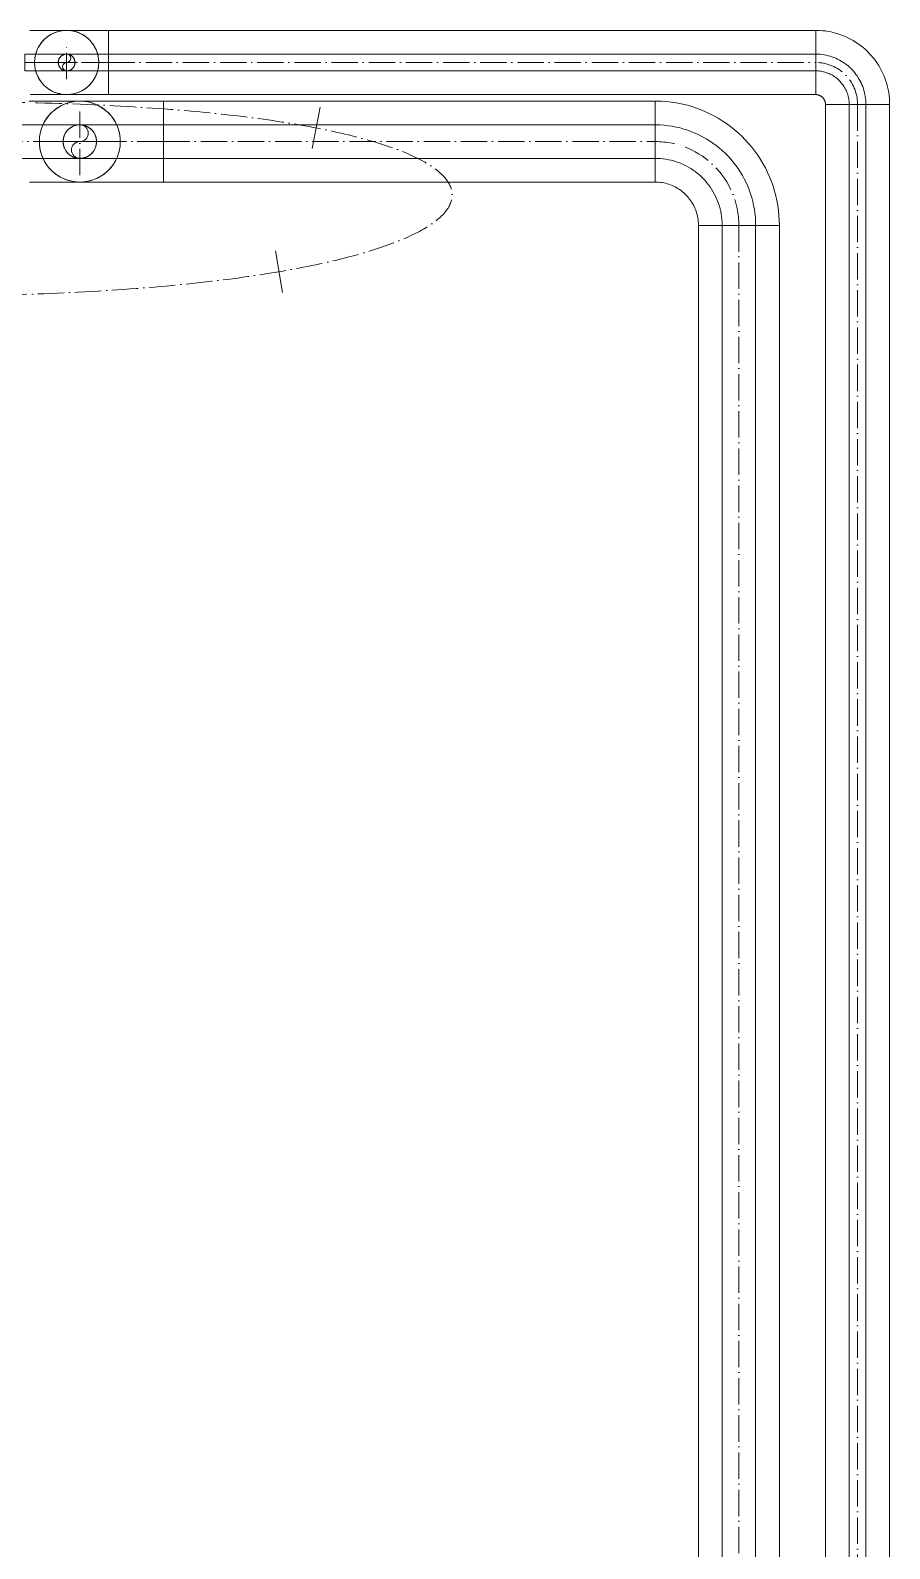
# Model space of a CAD drawing. Header units: millimetres. Extents: x -88595 to 880822, y -1054509 to -148035.
# Drawn here: x 200309 to 200635, y -269735 to -269159 of the extents above; entities that cross this region are included whole.
import ezdxf

# ---------------------------------------------------------------- set-up
doc = ezdxf.new("R2010")
doc.units = ezdxf.units.MM
for name, pattern in [('$0$ADSK_Осевая', [14, 10, -2, 0, -2]), ('$1$ADSK_Осевая', [14, 10, -2, 0, -2]), ('$3$ADSK_Осевая', [14, 10, -2, 0, -2])]:
    doc.linetypes.add(name, pattern=pattern)
for name, color, linetype, lineweight in [('Изоляция', 7, 'Continuous', 18), ('Трубопровод', 7, 'Continuous', 18), ('Трубопроводы', 7, 'Continuous', 18)]:
    doc.layers.add(name, color=color, linetype=linetype, lineweight=lineweight)

# ---------------------------------------------------------------- blocks, each defined once
blk = doc.blocks.new('$0$ADSK_МедьПайка_Отвод-гнутая труба - Отвод _гнутая труба_-94627-В_Координация_1 этаж ОВ3')
at = {"layer": 'Трубопроводы', "color": 190, "true_color": 0x8000ff}
for p, q in [((-16488.73, 18357.41), (-16488.73, 18354.23)), ((-16488.73, 18354.23), (-16488.73, 18351.06))]:
    blk.add_line(p, q, dxfattribs=at)
at = {"layer": 'Трубопроводы', "color": 190, "true_color": 0x8000ff, "flags": 128}
for points in [[(-16488.73, 18357.41), (-16488.09, 18357.41), (-16487.46, 18357.41), (-16486.83, 18357.41), (-16486.2, 18357.41), (-16485.57, 18357.41), (-16484.95, 18357.41), (-16484.34, 18357.41), (-16483.73, 18357.41), (-16483.13, 18357.41), (-16482.54, 18357.41), (-16481.96, 18357.41), (-16481.39, 18357.41), (-16480.84, 18357.41), (-16480.29, 18357.41), (-16479.76, 18357.41), (-16479.25, 18357.41), (-16478.74, 18357.41), (-16478.26, 18357.41), (-16477.79, 18357.41), (-16477.34, 18357.41), (-16476.9, 18357.41), (-16476.49, 18357.41), (-16476.1, 18357.41), (-16475.72, 18357.41), (-16475.37, 18357.41), (-16475.03, 18357.41), (-16474.72, 18357.41), (-16474.44, 18357.41), (-16474.17, 18357.41), (-16473.93, 18357.41), (-16473.71, 18357.41), (-16473.52, 18357.41), (-16473.35, 18357.41), (-16473.2, 18357.41), (-16473.08, 18357.41), (-16472.99, 18357.41), (-16472.92, 18357.41), (-16472.87, 18357.41), (-16472.85, 18357.41)], [(-16476.03, 18354.23), (-16476.02, 18354.36), (-16476.02, 18354.49), (-16476, 18354.61), (-16475.99, 18354.74), (-16475.96, 18354.86), (-16475.93, 18354.99), (-16475.9, 18355.11), (-16475.86, 18355.23), (-16475.82, 18355.35), (-16475.77, 18355.47), (-16475.72, 18355.59), (-16475.67, 18355.7), (-16475.61, 18355.81), (-16475.54, 18355.92), (-16475.47, 18356.03), (-16475.4, 18356.13), (-16475.32, 18356.23), (-16475.24, 18356.33), (-16475.15, 18356.42), (-16475.06, 18356.51), (-16474.97, 18356.6), (-16474.87, 18356.68), (-16474.77, 18356.76), (-16474.67, 18356.83), (-16474.57, 18356.9), (-16474.46, 18356.97), (-16474.35, 18357.03), (-16474.23, 18357.09), (-16474.12, 18357.14), (-16474, 18357.19), (-16473.88, 18357.24), (-16473.76, 18357.27), (-16473.64, 18357.31), (-16473.51, 18357.34), (-16473.39, 18357.36), (-16473.26, 18357.38), (-16473.14, 18357.39), (-16473.01, 18357.4), (-16472.88, 18357.41), (-16472.85, 18357.41)], [(-16472.85, 18351.06), (-16472.98, 18351.06), (-16473.1, 18351.07), (-16473.23, 18351.08), (-16473.36, 18351.1), (-16473.48, 18351.12), (-16473.61, 18351.15), (-16473.73, 18351.18), (-16473.85, 18351.22), (-16473.97, 18351.26), (-16474.09, 18351.31), (-16474.2, 18351.36), (-16474.32, 18351.42), (-16474.43, 18351.48), (-16474.54, 18351.54), (-16474.64, 18351.61), (-16474.75, 18351.69), (-16474.85, 18351.76), (-16474.94, 18351.85), (-16475.04, 18351.93), (-16475.13, 18352.02), (-16475.21, 18352.11), (-16475.3, 18352.21), (-16475.38, 18352.31), (-16475.45, 18352.41), (-16475.52, 18352.52), (-16475.59, 18352.63), (-16475.65, 18352.74), (-16475.71, 18352.85), (-16475.76, 18352.96), (-16475.81, 18353.08), (-16475.85, 18353.2), (-16475.89, 18353.32), (-16475.93, 18353.44), (-16475.96, 18353.57), (-16475.98, 18353.69), (-16476, 18353.82), (-16476.01, 18353.94), (-16476.02, 18354.07), (-16476.03, 18354.2), (-16476.03, 18354.23)], [(-16472.85, 18357.41), (-16472.72, 18357.41), (-16472.6, 18357.4), (-16472.47, 18357.38), (-16472.34, 18357.37), (-16472.22, 18357.34), (-16472.1, 18357.32), (-16471.97, 18357.28), (-16471.85, 18357.25), (-16471.73, 18357.2), (-16471.61, 18357.16), (-16471.5, 18357.11), (-16471.38, 18357.05), (-16471.27, 18356.99), (-16471.16, 18356.92), (-16471.06, 18356.85), (-16470.95, 18356.78), (-16470.85, 18356.7), (-16470.76, 18356.62), (-16470.66, 18356.53), (-16470.57, 18356.44), (-16470.49, 18356.35), (-16470.4, 18356.26), (-16470.32, 18356.16), (-16470.25, 18356.05), (-16470.18, 18355.95), (-16470.11, 18355.84), (-16470.05, 18355.73), (-16469.99, 18355.62), (-16469.94, 18355.5), (-16469.89, 18355.38), (-16469.85, 18355.26), (-16469.81, 18355.14), (-16469.77, 18355.02), (-16469.75, 18354.9), (-16469.72, 18354.77), (-16469.7, 18354.65), (-16469.69, 18354.52), (-16469.68, 18354.39), (-16469.68, 18354.27), (-16469.68, 18354.23)], [(-16469.68, 18354.23), (-16469.68, 18354.11), (-16469.69, 18353.98), (-16469.7, 18353.85), (-16469.72, 18353.73), (-16469.74, 18353.6), (-16469.77, 18353.48), (-16469.8, 18353.36), (-16469.84, 18353.23), (-16469.88, 18353.11), (-16469.93, 18353), (-16469.98, 18352.88), (-16470.03, 18352.77), (-16470.1, 18352.66), (-16470.16, 18352.55), (-16470.23, 18352.44), (-16470.3, 18352.34), (-16470.38, 18352.24), (-16470.46, 18352.14), (-16470.55, 18352.05), (-16470.64, 18351.96), (-16470.73, 18351.87), (-16470.83, 18351.79), (-16470.93, 18351.71), (-16471.03, 18351.63), (-16471.14, 18351.56), (-16471.24, 18351.49), (-16471.35, 18351.43), (-16471.47, 18351.38), (-16471.58, 18351.32), (-16471.7, 18351.27), (-16471.82, 18351.23), (-16471.94, 18351.19), (-16472.06, 18351.16), (-16472.19, 18351.13), (-16472.31, 18351.1), (-16472.44, 18351.08), (-16472.56, 18351.07), (-16472.69, 18351.06), (-16472.82, 18351.06), (-16472.85, 18351.06)], [(-16472.85, 18351.06), (-16472.86, 18351.06), (-16472.9, 18351.06), (-16472.96, 18351.06), (-16473.05, 18351.06), (-16473.17, 18351.06), (-16473.31, 18351.06), (-16473.47, 18351.06), (-16473.66, 18351.06), (-16473.87, 18351.06), (-16474.1, 18351.06), (-16474.36, 18351.06), (-16474.64, 18351.06), (-16474.95, 18351.06), (-16475.28, 18351.06), (-16475.62, 18351.06), (-16475.99, 18351.06), (-16476.38, 18351.06), (-16476.79, 18351.06), (-16477.22, 18351.06), (-16477.67, 18351.06), (-16478.13, 18351.06), (-16478.61, 18351.06), (-16479.11, 18351.06), (-16479.62, 18351.06), (-16480.15, 18351.06), (-16480.69, 18351.06), (-16481.24, 18351.06), (-16481.81, 18351.06), (-16482.39, 18351.06), (-16482.97, 18351.06), (-16483.57, 18351.06), (-16484.17, 18351.06), (-16484.79, 18351.06), (-16485.4, 18351.06), (-16486.03, 18351.06), (-16486.66, 18351.06), (-16487.29, 18351.06), (-16487.92, 18351.06), (-16488.55, 18351.06), (-16488.73, 18351.06)]]:
    blk.add_lwpolyline(points, dxfattribs=at)
at = {"layer": 'Трубопроводы', "color": 190, "true_color": 0x8000ff}
for radius, start, end in [(3.18, 0, 180), (3.17, 180, 0)]:
    blk.add_arc((-16472.85, 18354.23), radius, start, end, dxfattribs=at)
blk = doc.blocks.new('$0$ADSK_МедьПайка_Отвод-гнутая труба - Отвод _гнутая труба_-V37-В_Координация_1 этаж ОВ3')
at = {"layer": 'Трубопроводы', "color": 190, "true_color": 0x8000ff}
for p, q in [((-4816.03, 18338.36), (-4812.85, 18338.36)), ((-4812.85, 18338.36), (-4809.68, 18338.36))]:
    blk.add_line(p, q, dxfattribs=at)
at = {"layer": 'Трубопроводы', "color": 190, "true_color": 0x8000ff, "flags": 128}
for points in [[(-4816.03, 18354.23), (-4816.03, 18354.22), (-4816.03, 18354.18), (-4816.03, 18354.12), (-4816.03, 18354.03), (-4816.03, 18353.92), (-4816.03, 18353.78), (-4816.03, 18353.61), (-4816.03, 18353.43), (-4816.03, 18353.22), (-4816.03, 18352.98), (-4816.03, 18352.72), (-4816.03, 18352.44), (-4816.03, 18352.13), (-4816.03, 18351.81), (-4816.03, 18351.46), (-4816.03, 18351.09), (-4816.03, 18350.7), (-4816.03, 18350.29), (-4816.03, 18349.86), (-4816.03, 18349.42), (-4816.03, 18348.95), (-4816.03, 18348.47), (-4816.03, 18347.98), (-4816.03, 18347.46), (-4816.03, 18346.94), (-4816.03, 18346.39), (-4816.03, 18345.84), (-4816.03, 18345.27), (-4816.03, 18344.7), (-4816.03, 18344.11), (-4816.03, 18343.51), (-4816.03, 18342.91), (-4816.03, 18342.3), (-4816.03, 18341.68), (-4816.03, 18341.06), (-4816.03, 18340.43), (-4816.03, 18339.8), (-4816.03, 18339.16), (-4816.03, 18338.53), (-4816.03, 18338.36)], [(-4809.68, 18338.36), (-4809.68, 18338.99), (-4809.68, 18339.63), (-4809.68, 18340.26), (-4809.68, 18340.89), (-4809.68, 18341.51), (-4809.68, 18342.13), (-4809.68, 18342.74), (-4809.68, 18343.35), (-4809.68, 18343.95), (-4809.68, 18344.54), (-4809.68, 18345.12), (-4809.68, 18345.69), (-4809.68, 18346.25), (-4809.68, 18346.79), (-4809.68, 18347.32), (-4809.68, 18347.84), (-4809.68, 18348.34), (-4809.68, 18348.83), (-4809.68, 18349.29), (-4809.68, 18349.75), (-4809.68, 18350.18), (-4809.68, 18350.59), (-4809.68, 18350.99), (-4809.68, 18351.36), (-4809.68, 18351.72), (-4809.68, 18352.05), (-4809.68, 18352.36), (-4809.68, 18352.65), (-4809.68, 18352.91), (-4809.68, 18353.15), (-4809.68, 18353.37), (-4809.68, 18353.57), (-4809.68, 18353.74), (-4809.68, 18353.88), (-4809.68, 18354), (-4809.68, 18354.1), (-4809.68, 18354.17), (-4809.68, 18354.21), (-4809.68, 18354.23)]]:
    blk.add_lwpolyline(points, dxfattribs=at)
at = {"layer": 'Трубопроводы', "color": 190, "true_color": 0x8000ff}
for radius, start, end in [(3.17, 90, 270), (3.18, 270, 90)]:
    blk.add_arc((-4812.85, 18354.23), radius, start, end, dxfattribs=at)
blk = doc.blocks.new('$0$ADSK_МедьПайка_Отвод-гнутая труба - Отвод _гнутая труба_-V38-В_Координация_1 этаж ОВ3')
at = {"layer": 'Трубопроводы', "color": 190, "true_color": 0x8000ff}
for p, q in [((3.17, 15.87), (-3.18, 15.87)), ((3.17, 15.87), (-3.18, 15.87)), ((-15.88, 3.17), (-15.88, -3.18)), ((-15.88, 3.17), (-15.88, -3.18))]:
    blk.add_line(p, q, dxfattribs=at)
at = {"layer": 'Трубопроводы', "color": 190, "true_color": 0x8000ff, "flags": 128}
for points in [[(-15.88, -3.18), (-15.11, -3.16), (-14.35, -3.11), (-13.59, -3.04), (-12.84, -2.93), (-12.09, -2.8), (-11.35, -2.63), (-10.61, -2.43), (-9.88, -2.21), (-9.16, -1.95), (-8.46, -1.67), (-7.76, -1.36), (-7.08, -1.02), (-6.41, -0.66), (-5.76, -0.27), (-5.12, 0.15), (-4.5, 0.6), (-3.9, 1.06), (-3.31, 1.55), (-2.75, 2.07), (-2.21, 2.6), (-1.69, 3.16), (-1.19, 3.74), (-0.72, 4.33), (-0.27, 4.95), (0.16, 5.58), (0.55, 6.23), (0.93, 6.9), (1.27, 7.58), (1.59, 8.27), (1.88, 8.97), (2.14, 9.69), (2.38, 10.41), (2.58, 11.15), (2.75, 11.89), (2.9, 12.64), (3.01, 13.39), (3.1, 14.15), (3.15, 14.91), (3.17, 15.67), (3.17, 15.87)], [(-3.18, 15.87), (-3.19, 15.37), (-3.22, 14.86), (-3.27, 14.35), (-3.34, 13.85), (-3.43, 13.35), (-3.54, 12.86), (-3.67, 12.37), (-3.82, 11.88), (-3.99, 11.4), (-4.18, 10.93), (-4.38, 10.47), (-4.61, 10.01), (-4.85, 9.56), (-5.11, 9.13), (-5.39, 8.7), (-5.69, 8.29), (-6, 7.89), (-6.33, 7.5), (-6.67, 7.13), (-7.03, 6.76), (-7.4, 6.42), (-7.78, 6.09), (-8.18, 5.77), (-8.59, 5.47), (-9.01, 5.19), (-9.45, 4.92), (-9.89, 4.67), (-10.34, 4.44), (-10.8, 4.23), (-11.27, 4.04), (-11.75, 3.86), (-12.23, 3.71), (-12.72, 3.57), (-13.22, 3.46), (-13.72, 3.36), (-14.22, 3.28), (-14.72, 3.23), (-15.23, 3.19), (-15.74, 3.18), (-15.88, 3.17)]]:
    blk.add_lwpolyline(points, dxfattribs=at)
blk = doc.blocks.new('$0$ADSK_МедьПайка_Отвод-гнутая труба - Отвод _гнутая труба_-3260024-В_Координация_1 этаж ОВ3')
at = {"layer": 'Трубопроводы', "color": 134, "true_color": 0x00a6a6}
for p, q in [((-16459.6, 18290.58), (-16459.6, 18284.23)), ((-16459.6, 18284.23), (-16459.6, 18277.88))]:
    blk.add_line(p, q, dxfattribs=at)
at = {"layer": 'Трубопроводы', "color": 134, "true_color": 0x00a6a6, "flags": 128}
for points in [[(-16459.6, 18290.58), (-16458.33, 18290.58), (-16457.06, 18290.58), (-16455.8, 18290.58), (-16454.54, 18290.58), (-16453.29, 18290.58), (-16452.05, 18290.58), (-16450.83, 18290.58), (-16449.61, 18290.58), (-16448.42, 18290.58), (-16447.24, 18290.58), (-16446.08, 18290.58), (-16444.94, 18290.58), (-16443.82, 18290.58), (-16442.74, 18290.58), (-16441.67, 18290.58), (-16440.64, 18290.58), (-16439.64, 18290.58), (-16438.67, 18290.58), (-16437.73, 18290.58), (-16436.82, 18290.58), (-16435.96, 18290.58), (-16435.13, 18290.58), (-16434.34, 18290.58), (-16433.59, 18290.58), (-16432.88, 18290.58), (-16432.22, 18290.58), (-16431.6, 18290.58), (-16431.02, 18290.58), (-16430.49, 18290.58), (-16430.01, 18290.58), (-16429.57, 18290.58), (-16429.18, 18290.58), (-16428.84, 18290.58), (-16428.55, 18290.58), (-16428.31, 18290.58), (-16428.12, 18290.58), (-16427.98, 18290.58), (-16427.89, 18290.58), (-16427.85, 18290.58)], [(-16434.2, 18284.23), (-16434.2, 18284.49), (-16434.18, 18284.74), (-16434.15, 18284.99), (-16434.12, 18285.24), (-16434.07, 18285.49), (-16434.02, 18285.74), (-16433.95, 18285.99), (-16433.88, 18286.23), (-16433.79, 18286.47), (-16433.7, 18286.71), (-16433.6, 18286.94), (-16433.48, 18287.17), (-16433.36, 18287.39), (-16433.23, 18287.61), (-16433.09, 18287.82), (-16432.94, 18288.03), (-16432.79, 18288.23), (-16432.62, 18288.42), (-16432.45, 18288.61), (-16432.27, 18288.79), (-16432.09, 18288.96), (-16431.9, 18289.13), (-16431.7, 18289.28), (-16431.49, 18289.43), (-16431.28, 18289.58), (-16431.07, 18289.71), (-16430.84, 18289.83), (-16430.62, 18289.95), (-16430.39, 18290.05), (-16430.15, 18290.15), (-16429.91, 18290.24), (-16429.67, 18290.32), (-16429.43, 18290.38), (-16429.18, 18290.44), (-16428.93, 18290.49), (-16428.68, 18290.53), (-16428.43, 18290.56), (-16428.17, 18290.57), (-16427.92, 18290.58), (-16427.85, 18290.58)], [(-16427.85, 18290.58), (-16427.6, 18290.58), (-16427.34, 18290.56), (-16427.09, 18290.54), (-16426.84, 18290.5), (-16426.59, 18290.46), (-16426.34, 18290.4), (-16426.1, 18290.34), (-16425.85, 18290.26), (-16425.61, 18290.18), (-16425.38, 18290.08), (-16425.15, 18289.98), (-16424.92, 18289.87), (-16424.7, 18289.74), (-16424.48, 18289.61), (-16424.27, 18289.47), (-16424.06, 18289.33), (-16423.86, 18289.17), (-16423.66, 18289.01), (-16423.48, 18288.84), (-16423.3, 18288.66), (-16423.12, 18288.47), (-16422.96, 18288.28), (-16422.8, 18288.08), (-16422.65, 18287.87), (-16422.51, 18287.66), (-16422.37, 18287.45), (-16422.25, 18287.23), (-16422.13, 18287), (-16422.03, 18286.77), (-16421.93, 18286.53), (-16421.84, 18286.3), (-16421.77, 18286.05), (-16421.7, 18285.81), (-16421.64, 18285.56), (-16421.59, 18285.31), (-16421.55, 18285.06), (-16421.53, 18284.81), (-16421.51, 18284.56), (-16421.5, 18284.3), (-16421.5, 18284.23)], [(-16427.85, 18277.88), (-16428.1, 18277.89), (-16428.36, 18277.9), (-16428.61, 18277.93), (-16428.86, 18277.96), (-16429.11, 18278.01), (-16429.36, 18278.06), (-16429.61, 18278.13), (-16429.85, 18278.21), (-16430.09, 18278.29), (-16430.32, 18278.38), (-16430.56, 18278.49), (-16430.78, 18278.6), (-16431.01, 18278.72), (-16431.22, 18278.85), (-16431.44, 18278.99), (-16431.64, 18279.14), (-16431.84, 18279.3), (-16432.04, 18279.46), (-16432.23, 18279.63), (-16432.41, 18279.81), (-16432.58, 18279.99), (-16432.74, 18280.19), (-16432.9, 18280.39), (-16433.05, 18280.59), (-16433.19, 18280.8), (-16433.33, 18281.02), (-16433.45, 18281.24), (-16433.57, 18281.47), (-16433.67, 18281.7), (-16433.77, 18281.93), (-16433.86, 18282.17), (-16433.93, 18282.41), (-16434, 18282.66), (-16434.06, 18282.9), (-16434.11, 18283.15), (-16434.15, 18283.4), (-16434.17, 18283.66), (-16434.19, 18283.91), (-16434.2, 18284.16), (-16434.2, 18284.23)], [(-16421.5, 18284.23), (-16421.51, 18283.98), (-16421.52, 18283.73), (-16421.55, 18283.47), (-16421.58, 18283.22), (-16421.63, 18282.97), (-16421.68, 18282.72), (-16421.75, 18282.48), (-16421.82, 18282.24), (-16421.91, 18282), (-16422, 18281.76), (-16422.11, 18281.53), (-16422.22, 18281.3), (-16422.34, 18281.08), (-16422.47, 18280.86), (-16422.61, 18280.65), (-16422.76, 18280.44), (-16422.91, 18280.24), (-16423.08, 18280.05), (-16423.25, 18279.86), (-16423.43, 18279.68), (-16423.61, 18279.5), (-16423.8, 18279.34), (-16424, 18279.18), (-16424.21, 18279.03), (-16424.42, 18278.89), (-16424.64, 18278.76), (-16424.86, 18278.63), (-16425.08, 18278.52), (-16425.31, 18278.41), (-16425.55, 18278.31), (-16425.79, 18278.23), (-16426.03, 18278.15), (-16426.27, 18278.08), (-16426.52, 18278.02), (-16426.77, 18277.98), (-16427.02, 18277.94), (-16427.27, 18277.91), (-16427.53, 18277.89), (-16427.78, 18277.88), (-16427.85, 18277.88)], [(-16427.85, 18277.88), (-16427.88, 18277.88), (-16427.95, 18277.88), (-16428.08, 18277.88), (-16428.26, 18277.88), (-16428.48, 18277.88), (-16428.76, 18277.88), (-16429.09, 18277.88), (-16429.46, 18277.88), (-16429.89, 18277.88), (-16430.36, 18277.88), (-16430.87, 18277.88), (-16431.44, 18277.88), (-16432.05, 18277.88), (-16432.7, 18277.88), (-16433.4, 18277.88), (-16434.13, 18277.88), (-16434.91, 18277.88), (-16435.73, 18277.88), (-16436.59, 18277.88), (-16437.48, 18277.88), (-16438.41, 18277.88), (-16439.37, 18277.88), (-16440.37, 18277.88), (-16441.39, 18277.88), (-16442.45, 18277.88), (-16443.53, 18277.88), (-16444.64, 18277.88), (-16445.77, 18277.88), (-16446.92, 18277.88), (-16448.1, 18277.88), (-16449.29, 18277.88), (-16450.5, 18277.88), (-16451.72, 18277.88), (-16452.96, 18277.88), (-16454.2, 18277.88), (-16455.46, 18277.88), (-16456.72, 18277.88), (-16457.99, 18277.88), (-16459.26, 18277.88), (-16459.6, 18277.88)]]:
    blk.add_lwpolyline(points, dxfattribs=at)
at = {"layer": 'Трубопроводы', "color": 134, "true_color": 0x00a6a6}
for start, end in [(0, 180), (180, 0)]:
    blk.add_arc((-16427.85, 18284.23), 6.35, start, end, dxfattribs=at)
blk = doc.blocks.new('$0$ADSK_МедьПайка_Отвод-гнутая труба - Отвод _гнутая труба_-V35-В_Координация_1 этаж ОВ3')
at = {"layer": 'Трубопроводы', "color": 134, "true_color": 0x00a6a6}
for p, q in [((-16434.2, 18252.48), (-16427.85, 18252.48)), ((-16427.85, 18252.48), (-16421.5, 18252.48))]:
    blk.add_line(p, q, dxfattribs=at)
at = {"layer": 'Трубопроводы', "color": 134, "true_color": 0x00a6a6, "flags": 128}
for points in [[(-16434.2, 18284.23), (-16434.2, 18284.21), (-16434.2, 18284.13), (-16434.2, 18284), (-16434.2, 18283.83), (-16434.2, 18283.6), (-16434.2, 18283.32), (-16434.2, 18283), (-16434.2, 18282.62), (-16434.2, 18282.2), (-16434.2, 18281.73), (-16434.2, 18281.21), (-16434.2, 18280.64), (-16434.2, 18280.04), (-16434.2, 18279.38), (-16434.2, 18278.69), (-16434.2, 18277.95), (-16434.2, 18277.17), (-16434.2, 18276.35), (-16434.2, 18275.5), (-16434.2, 18274.6), (-16434.2, 18273.67), (-16434.2, 18272.71), (-16434.2, 18271.72), (-16434.2, 18270.69), (-16434.2, 18269.64), (-16434.2, 18268.56), (-16434.2, 18267.45), (-16434.2, 18266.32), (-16434.2, 18265.16), (-16434.2, 18263.99), (-16434.2, 18262.8), (-16434.2, 18261.59), (-16434.2, 18260.36), (-16434.2, 18259.13), (-16434.2, 18257.88), (-16434.2, 18256.62), (-16434.2, 18255.36), (-16434.2, 18254.09), (-16434.2, 18252.83), (-16434.2, 18252.48)], [(-16421.5, 18252.48), (-16421.5, 18253.75), (-16421.5, 18255.02), (-16421.5, 18256.28), (-16421.5, 18257.54), (-16421.5, 18258.79), (-16421.5, 18260.03), (-16421.5, 18261.26), (-16421.5, 18262.47), (-16421.5, 18263.67), (-16421.5, 18264.85), (-16421.5, 18266.01), (-16421.5, 18267.14), (-16421.5, 18268.26), (-16421.5, 18269.35), (-16421.5, 18270.41), (-16421.5, 18271.44), (-16421.5, 18272.45), (-16421.5, 18273.42), (-16421.5, 18274.36), (-16421.5, 18275.26), (-16421.5, 18276.13), (-16421.5, 18276.95), (-16421.5, 18277.74), (-16421.5, 18278.49), (-16421.5, 18279.2), (-16421.5, 18279.86), (-16421.5, 18280.48), (-16421.5, 18281.06), (-16421.5, 18281.59), (-16421.5, 18282.08), (-16421.5, 18282.51), (-16421.5, 18282.9), (-16421.5, 18283.24), (-16421.5, 18283.53), (-16421.5, 18283.77), (-16421.5, 18283.96), (-16421.5, 18284.1), (-16421.5, 18284.19), (-16421.5, 18284.23)]]:
    blk.add_lwpolyline(points, dxfattribs=at)
at = {"layer": 'Трубопроводы', "color": 134, "true_color": 0x00a6a6}
for start, end in [(90, 270), (270, 90)]:
    blk.add_arc((-16427.85, 18284.23), 6.35, start, end, dxfattribs=at)
blk = doc.blocks.new('$0$ADSK_МедьПайка_Отвод-гнутая труба - Отвод _гнутая труба_-V36-В_Координация_1 этаж ОВ3')
at = {"layer": 'Трубопроводы', "color": 134, "true_color": 0x00a6a6}
for p, q in [((6.35, 31.75), (-6.35, 31.75)), ((6.35, 31.75), (-6.35, 31.75)), ((-31.75, 6.35), (-31.75, -6.35)), ((-31.75, 6.35), (-31.75, -6.35))]:
    blk.add_line(p, q, dxfattribs=at)
at = {"layer": 'Трубопроводы', "color": 134, "true_color": 0x00a6a6, "flags": 128}
for points in [[(-31.75, -6.35), (-30.23, -6.32), (-28.71, -6.23), (-27.19, -6.08), (-25.68, -5.86), (-24.18, -5.59), (-22.69, -5.26), (-21.22, -4.87), (-19.77, -4.42), (-18.33, -3.91), (-16.91, -3.34), (-15.52, -2.72), (-14.16, -2.04), (-12.82, -1.31), (-11.51, -0.53), (-10.24, 0.3), (-9, 1.19), (-7.79, 2.12), (-6.63, 3.11), (-5.5, 4.13), (-4.42, 5.21), (-3.38, 6.32), (-2.38, 7.47), (-1.44, 8.67), (-0.54, 9.9), (0.31, 11.16), (1.11, 12.46), (1.85, 13.79), (2.54, 15.15), (3.18, 16.54), (3.76, 17.94), (4.28, 19.38), (4.75, 20.83), (5.16, 22.29), (5.51, 23.78), (5.8, 25.27), (6.02, 26.78), (6.19, 28.3), (6.3, 29.82), (6.35, 31.34), (6.35, 31.75)], [(-6.35, 31.75), (-6.37, 30.73), (-6.43, 29.72), (-6.53, 28.71), (-6.67, 27.7), (-6.86, 26.7), (-7.08, 25.71), (-7.34, 24.73), (-7.64, 23.76), (-7.98, 22.8), (-8.36, 21.86), (-8.77, 20.93), (-9.22, 20.02), (-9.71, 19.13), (-10.23, 18.26), (-10.79, 17.41), (-11.38, 16.58), (-12, 15.78), (-12.65, 15), (-13.34, 14.25), (-14.05, 13.53), (-14.8, 12.84), (-15.57, 12.17), (-16.36, 11.54), (-17.18, 10.94), (-18.03, 10.38), (-18.89, 9.84), (-19.78, 9.35), (-20.68, 8.89), (-21.61, 8.46), (-22.55, 8.08), (-23.5, 7.73), (-24.47, 7.42), (-25.45, 7.14), (-26.44, 6.91), (-27.43, 6.72), (-28.44, 6.57), (-29.45, 6.45), (-30.46, 6.38), (-31.48, 6.35), (-31.75, 6.35)]]:
    blk.add_lwpolyline(points, dxfattribs=at)

msp = doc.modelspace()

# ---------------------------------------------------------------- linework, layer by layer
at = {"layer": 'Изоляция', "color": 190, "true_color": 0x8000ff}
for p, q in [((200607.38, -269159.46), (200339.13, -269159.46)), ((200339.13, -269159.46), (200339.13, -269183.81)), ((200607.38, -269183.81), (200607.38, -269159.46)), ((200339.13, -269183.81), (200607.38, -269183.81)), ((200611.08, -269187.51), (200611.08, -275868.43)), ((200635.43, -269187.51), (200611.08, -269187.51)), ((200635.43, -275868.43), (200635.43, -269187.51))]:
    msp.add_line(p, q, dxfattribs=at)
at = {"layer": 'Изоляция', "color": 134, "true_color": 0x00a6a6}
for p, q in [((200546.5, -269186.29), (200360, -269186.29)), ((200360, -269186.29), (200360, -269216.99)), ((200546.5, -269216.99), (200546.5, -269186.29)), ((200360, -269216.99), (200546.5, -269216.99)), ((200562.9, -269233.39), (200562.9, -275791.11)), ((200593.6, -269233.39), (200562.9, -269233.39)), ((200593.6, -275791.11), (200593.6, -269233.39))]:
    msp.add_line(p, q, dxfattribs=at)
at = {"layer": 'Изоляция', "color": 190, "true_color": 0x8000ff, "flags": 128}
for points in [[(200309.28, -269159.46), (200309.91, -269159.46), (200310.53, -269159.46), (200311.15, -269159.46), (200311.76, -269159.46), (200312.37, -269159.46), (200312.97, -269159.46), (200313.56, -269159.46), (200314.14, -269159.46), (200314.71, -269159.46), (200315.26, -269159.46), (200315.81, -269159.46), (200316.34, -269159.46), (200316.86, -269159.46), (200317.36, -269159.46), (200317.84, -269159.46), (200318.31, -269159.46), (200318.76, -269159.46), (200319.2, -269159.46), (200319.61, -269159.46), (200320.01, -269159.46), (200320.38, -269159.46), (200320.74, -269159.46), (200321.07, -269159.46), (200321.38, -269159.46), (200321.67, -269159.46), (200321.93, -269159.46), (200322.17, -269159.46), (200322.39, -269159.46), (200322.59, -269159.46), (200322.76, -269159.46), (200322.9, -269159.46), (200323.02, -269159.46), (200323.12, -269159.46), (200323.19, -269159.46), (200323.23, -269159.46), (200323.25, -269159.46)], [(200311.08, -269171.64), (200311.09, -269171.15), (200311.12, -269170.66), (200311.16, -269170.18), (200311.23, -269169.7), (200311.32, -269169.22), (200311.43, -269168.74), (200311.55, -269168.27), (200311.69, -269167.81), (200311.86, -269167.35), (200312.04, -269166.89), (200312.24, -269166.45), (200312.45, -269166.01), (200312.69, -269165.59), (200312.94, -269165.17), (200313.2, -269164.76), (200313.49, -269164.36), (200313.78, -269163.98), (200314.1, -269163.61), (200314.43, -269163.25), (200314.77, -269162.9), (200315.13, -269162.57), (200315.49, -269162.25), (200315.88, -269161.95), (200316.27, -269161.66), (200316.67, -269161.39), (200317.09, -269161.14), (200317.51, -269160.9), (200317.95, -269160.68), (200318.39, -269160.47), (200318.84, -269160.29), (200319.3, -269160.12), (200319.76, -269159.97), (200320.23, -269159.84), (200320.7, -269159.73), (200321.18, -269159.64), (200321.66, -269159.56), (200322.15, -269159.51), (200322.63, -269159.48), (200323.12, -269159.46), (200323.25, -269159.46)], [(200323.25, -269159.46), (200323.74, -269159.47), (200324.22, -269159.5), (200324.71, -269159.55), (200325.19, -269159.62), (200325.67, -269159.7), (200326.15, -269159.81), (200326.62, -269159.93), (200327.08, -269160.08), (200327.54, -269160.24), (200327.99, -269160.42), (200328.44, -269160.62), (200328.87, -269160.84), (200329.3, -269161.07), (200329.72, -269161.32), (200330.13, -269161.59), (200330.52, -269161.87), (200330.91, -269162.17), (200331.28, -269162.48), (200331.64, -269162.81), (200331.99, -269163.15), (200332.32, -269163.51), (200332.64, -269163.88), (200332.94, -269164.26), (200333.23, -269164.65), (200333.5, -269165.06), (200333.75, -269165.47), (200333.99, -269165.9), (200334.21, -269166.33), (200334.41, -269166.77), (200334.6, -269167.22), (200334.77, -269167.68), (200334.92, -269168.15), (200335.05, -269168.61), (200335.16, -269169.09), (200335.25, -269169.57), (200335.32, -269170.05), (200335.38, -269170.53), (200335.41, -269171.02), (200335.43, -269171.5), (200335.43, -269171.64)], [(200339.13, -269159.46), (200338.49, -269159.46), (200337.86, -269159.46), (200337.23, -269159.46), (200336.6, -269159.46), (200335.97, -269159.46), (200335.35, -269159.46), (200334.74, -269159.46), (200334.13, -269159.46), (200333.53, -269159.46), (200332.94, -269159.46), (200332.37, -269159.46), (200331.8, -269159.46), (200331.24, -269159.46), (200330.69, -269159.46), (200330.16, -269159.46), (200329.65, -269159.46), (200329.14, -269159.46), (200328.66, -269159.46), (200328.19, -269159.46), (200327.74, -269159.46), (200327.31, -269159.46), (200326.89, -269159.46), (200326.5, -269159.46), (200326.12, -269159.46), (200325.77, -269159.46), (200325.44, -269159.46), (200325.13, -269159.46), (200324.84, -269159.46), (200324.57, -269159.46), (200324.33, -269159.46), (200324.11, -269159.46), (200323.92, -269159.46), (200323.75, -269159.46), (200323.6, -269159.46), (200323.48, -269159.46), (200323.39, -269159.46), (200323.32, -269159.46), (200323.27, -269159.46), (200323.25, -269159.46)], [(200635.43, -269187.51), (200635.4, -269186.39), (200635.34, -269185.27), (200635.23, -269184.15), (200635.07, -269183.04), (200634.87, -269181.94), (200634.62, -269180.84), (200634.33, -269179.76), (200634, -269178.69), (200633.63, -269177.63), (200633.21, -269176.59), (200632.76, -269175.56), (200632.26, -269174.56), (200631.72, -269173.57), (200631.14, -269172.61), (200630.53, -269171.67), (200629.88, -269170.76), (200629.19, -269169.87), (200628.46, -269169.02), (200627.71, -269168.19), (200626.92, -269167.39), (200626.1, -269166.62), (200625.25, -269165.89), (200624.37, -269165.19), (200623.46, -269164.53), (200622.53, -269163.91), (200621.58, -269163.32), (200620.6, -269162.77), (200619.6, -269162.26), (200618.58, -269161.79), (200617.54, -269161.37), (200616.49, -269160.98), (200615.42, -269160.64), (200614.34, -269160.34), (200613.25, -269160.08), (200612.14, -269159.87), (200611.04, -269159.7), (200609.92, -269159.58), (200608.8, -269159.5), (200607.68, -269159.46), (200607.38, -269159.46)], [(200323.25, -269183.81), (200322.76, -269183.8), (200322.28, -269183.77), (200321.79, -269183.72), (200321.31, -269183.66), (200320.83, -269183.57), (200320.36, -269183.46), (200319.89, -269183.34), (200319.42, -269183.19), (200318.96, -269183.03), (200318.51, -269182.85), (200318.07, -269182.65), (200317.63, -269182.44), (200317.2, -269182.2), (200316.78, -269181.95), (200316.38, -269181.68), (200315.98, -269181.4), (200315.6, -269181.1), (200315.22, -269180.79), (200314.86, -269180.46), (200314.52, -269180.12), (200314.19, -269179.76), (200313.87, -269179.39), (200313.57, -269179.01), (200313.28, -269178.62), (200313.01, -269178.21), (200312.75, -269177.8), (200312.51, -269177.37), (200312.29, -269176.94), (200312.09, -269176.5), (200311.9, -269176.05), (200311.74, -269175.59), (200311.59, -269175.13), (200311.46, -269174.66), (200311.35, -269174.18), (200311.25, -269173.71), (200311.18, -269173.22), (200311.13, -269172.74), (200311.09, -269172.25), (200311.08, -269171.77), (200311.08, -269171.64)], [(200335.43, -269171.64), (200335.42, -269172.12), (200335.39, -269172.61), (200335.34, -269173.09), (200335.27, -269173.58), (200335.18, -269174.05), (200335.08, -269174.53), (200334.95, -269175), (200334.81, -269175.47), (200334.65, -269175.92), (200334.47, -269176.38), (200334.27, -269176.82), (200334.05, -269177.26), (200333.82, -269177.69), (200333.57, -269178.1), (200333.3, -269178.51), (200333.02, -269178.91), (200332.72, -269179.29), (200332.41, -269179.66), (200332.08, -269180.02), (200331.73, -269180.37), (200331.38, -269180.7), (200331.01, -269181.02), (200330.63, -269181.32), (200330.23, -269181.61), (200329.83, -269181.88), (200329.42, -269182.14), (200328.99, -269182.37), (200328.56, -269182.59), (200328.11, -269182.8), (200327.66, -269182.98), (200327.21, -269183.15), (200326.74, -269183.3), (200326.27, -269183.43), (200325.8, -269183.54), (200325.32, -269183.63), (200324.84, -269183.71), (200324.36, -269183.76), (200323.87, -269183.8), (200323.38, -269183.81), (200323.25, -269183.81)], [(200323.25, -269183.81), (200323.24, -269183.81), (200323.2, -269183.81), (200323.14, -269183.81), (200323.05, -269183.81), (200322.94, -269183.81), (200322.8, -269183.81), (200322.63, -269183.81), (200322.45, -269183.81), (200322.23, -269183.81), (200322, -269183.81), (200321.74, -269183.81), (200321.46, -269183.81), (200321.15, -269183.81), (200320.83, -269183.81), (200320.48, -269183.81), (200320.11, -269183.81), (200319.72, -269183.81), (200319.31, -269183.81), (200318.88, -269183.81), (200318.44, -269183.81), (200317.97, -269183.81), (200317.49, -269183.81), (200316.99, -269183.81), (200316.48, -269183.81), (200315.95, -269183.81), (200315.41, -269183.81), (200314.86, -269183.81), (200314.29, -269183.81), (200313.72, -269183.81), (200313.13, -269183.81), (200312.53, -269183.81), (200311.93, -269183.81), (200311.32, -269183.81), (200310.7, -269183.81), (200310.08, -269183.81), (200309.45, -269183.81)], [(200323.25, -269183.81), (200323.26, -269183.81), (200323.3, -269183.81), (200323.37, -269183.81), (200323.45, -269183.81), (200323.57, -269183.81), (200323.71, -269183.81), (200323.87, -269183.81), (200324.06, -269183.81), (200324.27, -269183.81), (200324.5, -269183.81), (200324.76, -269183.81), (200325.05, -269183.81), (200325.35, -269183.81), (200325.68, -269183.81), (200326.02, -269183.81), (200326.39, -269183.81), (200326.78, -269183.81), (200327.19, -269183.81), (200327.62, -269183.81), (200328.07, -269183.81), (200328.53, -269183.81), (200329.01, -269183.81), (200329.51, -269183.81), (200330.02, -269183.81), (200330.55, -269183.81), (200331.09, -269183.81), (200331.64, -269183.81), (200332.21, -269183.81), (200332.79, -269183.81), (200333.37, -269183.81), (200333.97, -269183.81), (200334.58, -269183.81), (200335.19, -269183.81), (200335.81, -269183.81), (200336.43, -269183.81), (200337.06, -269183.81), (200337.69, -269183.81), (200338.32, -269183.81), (200338.96, -269183.81), (200339.13, -269183.81)], [(200607.38, -269183.81), (200607.52, -269183.81), (200607.67, -269183.82), (200607.82, -269183.84), (200607.97, -269183.86), (200608.11, -269183.88), (200608.26, -269183.92), (200608.4, -269183.95), (200608.54, -269184), (200608.68, -269184.05), (200608.82, -269184.1), (200608.95, -269184.16), (200609.09, -269184.23), (200609.22, -269184.3), (200609.34, -269184.38), (200609.47, -269184.46), (200609.59, -269184.54), (200609.7, -269184.63), (200609.82, -269184.73), (200609.93, -269184.83), (200610.03, -269184.93), (200610.13, -269185.04), (200610.23, -269185.15), (200610.32, -269185.27), (200610.41, -269185.39), (200610.49, -269185.51), (200610.57, -269185.64), (200610.64, -269185.77), (200610.71, -269185.9), (200610.77, -269186.03), (200610.83, -269186.17), (200610.88, -269186.31), (200610.92, -269186.45), (200610.96, -269186.59), (200610.99, -269186.74), (200611.02, -269186.88), (200611.05, -269187.03), (200611.06, -269187.18), (200611.07, -269187.32), (200611.08, -269187.47), (200611.08, -269187.51)]]:
    msp.add_lwpolyline(points, dxfattribs=at)
at = {"layer": 'Изоляция', "color": 134, "true_color": 0x00a6a6, "flags": 128}
for points in [[(200308.87, -269186.29), (200310.03, -269186.29), (200311.16, -269186.29), (200312.28, -269186.29), (200313.37, -269186.29), (200314.43, -269186.29), (200315.46, -269186.29), (200316.47, -269186.29), (200317.44, -269186.29), (200318.38, -269186.29), (200319.28, -269186.29), (200320.14, -269186.29), (200320.97, -269186.29), (200321.76, -269186.29), (200322.51, -269186.29), (200323.22, -269186.29), (200323.88, -269186.29), (200324.5, -269186.29), (200325.08, -269186.29), (200325.61, -269186.29), (200326.09, -269186.29), (200326.53, -269186.29), (200326.92, -269186.29), (200327.26, -269186.29), (200327.55, -269186.29), (200327.79, -269186.29), (200327.98, -269186.29), (200328.12, -269186.29), (200328.21, -269186.29), (200328.25, -269186.29)], [(200312.9, -269201.64), (200312.91, -269201.02), (200312.95, -269200.41), (200313.01, -269199.8), (200313.1, -269199.19), (200313.21, -269198.59), (200313.34, -269197.99), (200313.5, -269197.39), (200313.68, -269196.81), (200313.89, -269196.23), (200314.11, -269195.66), (200314.36, -269195.1), (200314.64, -269194.55), (200314.93, -269194.01), (200315.25, -269193.48), (200315.58, -269192.97), (200315.94, -269192.47), (200316.32, -269191.98), (200316.71, -269191.51), (200317.13, -269191.06), (200317.56, -269190.62), (200318.01, -269190.21), (200318.47, -269189.81), (200318.95, -269189.42), (200319.45, -269189.06), (200319.96, -269188.72), (200320.48, -269188.4), (200321.02, -269188.1), (200321.56, -269187.82), (200322.12, -269187.56), (200322.69, -269187.33), (200323.27, -269187.12), (200323.85, -269186.93), (200324.44, -269186.77), (200325.04, -269186.63), (200325.64, -269186.51), (200326.25, -269186.42), (200326.86, -269186.35), (200327.47, -269186.31), (200328.09, -269186.29), (200328.25, -269186.29)], [(200328.25, -269186.29), (200328.87, -269186.3), (200329.48, -269186.33), (200330.09, -269186.4), (200330.7, -269186.48), (200331.3, -269186.59), (200331.9, -269186.73), (200332.49, -269186.88), (200333.08, -269187.07), (200333.66, -269187.27), (200334.23, -269187.5), (200334.79, -269187.75), (200335.34, -269188.02), (200335.88, -269188.31), (200336.41, -269188.63), (200336.92, -269188.97), (200337.42, -269189.32), (200337.9, -269189.7), (200338.37, -269190.1), (200338.83, -269190.51), (200339.26, -269190.94), (200339.68, -269191.39), (200340.08, -269191.86), (200340.46, -269192.34), (200340.83, -269192.83), (200341.17, -269193.34), (200341.49, -269193.87), (200341.79, -269194.4), (200342.07, -269194.95), (200342.32, -269195.51), (200342.56, -269196.07), (200342.77, -269196.65), (200342.96, -269197.23), (200343.12, -269197.83), (200343.26, -269198.42), (200343.38, -269199.03), (200343.47, -269199.63), (200343.54, -269200.24), (200343.58, -269200.86), (200343.6, -269201.47), (200343.6, -269201.64)], [(200360, -269186.29), (200358.73, -269186.29), (200357.46, -269186.29), (200356.2, -269186.29), (200354.94, -269186.29), (200353.69, -269186.29), (200352.45, -269186.29), (200351.23, -269186.29), (200350.01, -269186.29), (200348.82, -269186.29), (200347.64, -269186.29), (200346.48, -269186.29), (200345.34, -269186.29), (200344.23, -269186.29), (200343.14, -269186.29), (200342.07, -269186.29), (200341.04, -269186.29), (200340.04, -269186.29), (200339.07, -269186.29), (200338.13, -269186.29), (200337.23, -269186.29), (200336.36, -269186.29), (200335.53, -269186.29), (200334.74, -269186.29), (200333.99, -269186.29), (200333.29, -269186.29), (200332.62, -269186.29), (200332, -269186.29), (200331.42, -269186.29), (200330.89, -269186.29), (200330.41, -269186.29), (200329.97, -269186.29), (200329.58, -269186.29), (200329.25, -269186.29), (200328.95, -269186.29), (200328.71, -269186.29), (200328.52, -269186.29), (200328.38, -269186.29), (200328.29, -269186.29), (200328.25, -269186.29)], [(200593.6, -269233.39), (200593.56, -269231.5), (200593.45, -269229.62), (200593.26, -269227.75), (200593, -269225.88), (200592.66, -269224.03), (200592.25, -269222.19), (200591.77, -269220.37), (200591.21, -269218.57), (200590.58, -269216.79), (200589.88, -269215.04), (200589.12, -269213.32), (200588.28, -269211.64), (200587.38, -269209.98), (200586.41, -269208.37), (200585.38, -269206.79), (200584.28, -269205.26), (200583.13, -269203.77), (200581.91, -269202.33), (200580.64, -269200.94), (200579.32, -269199.6), (200577.94, -269198.31), (200576.51, -269197.08), (200575.04, -269195.91), (200573.51, -269194.8), (200571.95, -269193.75), (200570.34, -269192.77), (200568.7, -269191.85), (200567.02, -269190.99), (200565.31, -269190.2), (200563.57, -269189.49), (200561.8, -269188.84), (200560.01, -269188.26), (200558.19, -269187.76), (200556.36, -269187.33), (200554.51, -269186.97), (200552.64, -269186.69), (200550.77, -269186.48), (200548.89, -269186.35), (200547.01, -269186.29), (200546.5, -269186.29)], [(200328.25, -269216.99), (200327.64, -269216.97), (200327.03, -269216.94), (200326.41, -269216.88), (200325.81, -269216.79), (200325.2, -269216.68), (200324.6, -269216.55), (200324.01, -269216.39), (200323.42, -269216.21), (200322.84, -269216), (200322.27, -269215.77), (200321.71, -269215.52), (200321.16, -269215.25), (200320.62, -269214.96), (200320.1, -269214.64), (200319.58, -269214.3), (200319.08, -269213.95), (200318.6, -269213.57), (200318.13, -269213.18), (200317.68, -269212.76), (200317.24, -269212.33), (200316.82, -269211.88), (200316.42, -269211.42), (200316.04, -269210.94), (200315.68, -269210.44), (200315.34, -269209.93), (200315.01, -269209.41), (200314.71, -269208.87), (200314.44, -269208.32), (200314.18, -269207.77), (200313.95, -269207.2), (200313.73, -269206.62), (200313.55, -269206.04), (200313.38, -269205.45), (200313.24, -269204.85), (200313.13, -269204.24), (200313.03, -269203.64), (200312.97, -269203.03), (200312.92, -269202.42), (200312.9, -269201.8), (200312.9, -269201.64)], [(200343.6, -269201.64), (200343.59, -269202.25), (200343.55, -269202.86), (200343.49, -269203.47), (200343.41, -269204.08), (200343.3, -269204.69), (200343.16, -269205.28), (200343, -269205.88), (200342.82, -269206.46), (200342.62, -269207.04), (200342.39, -269207.61), (200342.14, -269208.17), (200341.87, -269208.72), (200341.57, -269209.26), (200341.26, -269209.79), (200340.92, -269210.3), (200340.56, -269210.8), (200340.19, -269211.29), (200339.79, -269211.76), (200339.38, -269212.21), (200338.95, -269212.65), (200338.5, -269213.07), (200338.03, -269213.47), (200337.55, -269213.85), (200337.06, -269214.21), (200336.55, -269214.55), (200336.02, -269214.87), (200335.49, -269215.17), (200334.94, -269215.45), (200334.38, -269215.71), (200333.81, -269215.94), (200333.24, -269216.15), (200332.65, -269216.34), (200332.06, -269216.51), (200331.46, -269216.65), (200330.86, -269216.76), (200330.25, -269216.85), (200329.64, -269216.92), (200329.03, -269216.97), (200328.42, -269216.98), (200328.25, -269216.99)], [(200328.25, -269216.99), (200328.23, -269216.99), (200328.15, -269216.99), (200328.02, -269216.99), (200327.85, -269216.99), (200327.62, -269216.99), (200327.34, -269216.99), (200327.02, -269216.99), (200326.64, -269216.99), (200326.22, -269216.99), (200325.75, -269216.99), (200325.23, -269216.99), (200324.66, -269216.99), (200324.06, -269216.99), (200323.4, -269216.99), (200322.71, -269216.99), (200321.97, -269216.99), (200321.19, -269216.99), (200320.37, -269216.99), (200319.52, -269216.99), (200318.62, -269216.99), (200317.69, -269216.99), (200316.73, -269216.99), (200315.74, -269216.99), (200314.71, -269216.99), (200313.66, -269216.99), (200312.57, -269216.99), (200311.47, -269216.99), (200310.33, -269216.99), (200309.18, -269216.99)], [(200328.25, -269216.99), (200328.28, -269216.99), (200328.35, -269216.99), (200328.48, -269216.99), (200328.66, -269216.99), (200328.88, -269216.99), (200329.16, -269216.99), (200329.49, -269216.99), (200329.86, -269216.99), (200330.29, -269216.99), (200330.76, -269216.99), (200331.28, -269216.99), (200331.84, -269216.99), (200332.45, -269216.99), (200333.1, -269216.99), (200333.8, -269216.99), (200334.54, -269216.99), (200335.31, -269216.99), (200336.13, -269216.99), (200336.99, -269216.99), (200337.88, -269216.99), (200338.81, -269216.99), (200339.77, -269216.99), (200340.77, -269216.99), (200341.79, -269216.99), (200342.85, -269216.99), (200343.93, -269216.99), (200345.04, -269216.99), (200346.17, -269216.99), (200347.32, -269216.99), (200348.5, -269216.99), (200349.69, -269216.99), (200350.9, -269216.99), (200352.12, -269216.99), (200353.36, -269216.99), (200354.61, -269216.99), (200355.86, -269216.99), (200357.12, -269216.99), (200358.39, -269216.99), (200359.66, -269216.99), (200360, -269216.99)], [(200546.5, -269216.99), (200547.16, -269217), (200547.81, -269217.04), (200548.47, -269217.1), (200549.11, -269217.2), (200549.76, -269217.31), (200550.4, -269217.46), (200551.03, -269217.62), (200551.66, -269217.82), (200552.28, -269218.04), (200552.89, -269218.28), (200553.49, -269218.55), (200554.08, -269218.84), (200554.65, -269219.15), (200555.21, -269219.49), (200555.76, -269219.85), (200556.3, -269220.23), (200556.81, -269220.63), (200557.32, -269221.06), (200557.8, -269221.5), (200558.27, -269221.96), (200558.71, -269222.44), (200559.14, -269222.94), (200559.55, -269223.45), (200559.94, -269223.98), (200560.3, -269224.52), (200560.65, -269225.08), (200560.97, -269225.66), (200561.26, -269226.24), (200561.54, -269226.84), (200561.79, -269227.44), (200562.01, -269228.06), (200562.21, -269228.68), (200562.39, -269229.32), (200562.54, -269229.95), (200562.66, -269230.6), (200562.76, -269231.25), (200562.83, -269231.9), (200562.88, -269232.55), (200562.9, -269233.21), (200562.9, -269233.39)]]:
    msp.add_lwpolyline(points, dxfattribs=at)
at = {"layer": 'Изоляция', "color": 190, "true_color": 0x8000ff}
for start, end in [(90, 180), (90, 180), (90, 180), (90, 180), (0, 90), (0, 90), (0, 90), (0, 90), (180, 270), (180, 270), (180, 270), (180, 270), (270, 0), (270, 0), (270, 0), (270, 0)]:
    msp.add_arc((200323.25, -269171.64), 12.17, start, end, dxfattribs=at)
at = {"layer": 'Изоляция', "color": 134, "true_color": 0x00a6a6}
for start, end in [(90, 180), (90, 180), (90, 180), (90, 180), (0, 90), (0, 90), (0, 90), (0, 90), (180, 270), (180, 270), (180, 270), (180, 270), (270, 0), (270, 0), (270, 0), (270, 0)]:
    msp.add_arc((200328.25, -269201.64), 15.35, start, end, dxfattribs=at)
at = {"layer": 'Трубопровод', "color": 190, "linetype": '$0$ADSK_Осевая', "true_color": 0x8000ff}
for p, q in [((200323.25, -269177.99), (200323.25, -269165.29)), ((200316.9, -269171.64), (200329.6, -269171.64)), ((200339.13, -269171.64), (200607.38, -269171.64)), ((200339.13, -269171.64), (200607.38, -269171.64)), ((200623.25, -269187.51), (200623.25, -275868.43)), ((200623.25, -269187.51), (200623.25, -275868.43))]:
    msp.add_line(p, q, dxfattribs=at)
at = {"layer": 'Трубопровод', "color": 190, "true_color": 0x8000ff}
for p, q in [((200607.38, -269168.46), (200339.13, -269168.46)), ((200339.13, -269174.81), (200607.38, -269174.81)), ((200620.08, -269187.51), (200620.08, -275868.43)), ((200626.43, -275868.43), (200626.43, -269187.51))]:
    msp.add_line(p, q, dxfattribs=at)
at = {"layer": 'Трубопровод', "color": 134, "linetype": '$0$ADSK_Осевая', "true_color": 0x00a6a6}
for p, q in [((200328.25, -269214.34), (200328.25, -269188.94)), ((200315.55, -269201.64), (200340.95, -269201.64)), ((200360, -269201.64), (200546.5, -269201.64)), ((200360, -269201.64), (200546.5, -269201.64)), ((200578.25, -269233.39), (200578.25, -275791.11)), ((200578.25, -269233.39), (200578.25, -275791.11))]:
    msp.add_line(p, q, dxfattribs=at)
at = {"layer": 'Трубопровод', "color": 134, "true_color": 0x00a6a6}
for p, q in [((200546.5, -269195.29), (200360, -269195.29)), ((200360, -269207.99), (200546.5, -269207.99)), ((200571.9, -269233.39), (200571.9, -275791.11)), ((200584.6, -275791.11), (200584.6, -269233.39))]:
    msp.add_line(p, q, dxfattribs=at)
at = {"layer": 'Трубопровод', "color": 190, "true_color": 0x8000ff}
for centre, radius, start, end in [((200323.25, -269171.64), 3.18, 0, 180), ((200323.25, -269171.64), 3.17, 180, 0), ((200323.25, -269173.22), 1.59, 90, 270), ((200323.25, -269170.05), 1.59, 270, 90)]:
    msp.add_arc(centre, radius, start, end, dxfattribs=at)
at = {"layer": 'Трубопровод', "color": 134, "true_color": 0x00a6a6}
for centre, radius, start, end in [((200328.25, -269201.64), 6.35, 0, 180), ((200328.25, -269198.46), 3.18, 270, 90), ((200328.25, -269201.64), 6.35, 180, 0), ((200328.25, -269204.81), 3.18, 90, 270)]:
    msp.add_arc(centre, radius, start, end, dxfattribs=at)
at = {"layer": 'Трубопроводы', "color": 190, "linetype": '$0$ADSK_Осевая', "true_color": 0x8000ff}
for p in [(200307.38, -269171.64), (200339.13, -269171.64)]:
    msp.add_line(p, (200323.25, -269171.64), dxfattribs=at)
at = {"layer": 'Трубопроводы', "color": 24, "true_color": 0xa52900}
for p, q in [((200419.36, -269188.59), (200416.33, -269204.3)), ((200405.13, -269258.86), (200402.45, -269243.09))]:
    msp.add_line(p, q, dxfattribs=at)
at = {"layer": 'Трубопроводы', "color": 134, "linetype": '$0$ADSK_Осевая', "true_color": 0x00a6a6}
for p in [(200296.5, -269201.64), (200360, -269201.64)]:
    msp.add_line(p, (200328.25, -269201.64), dxfattribs=at)
at = {"layer": 'Трубопроводы', "color": 190, "linetype": '$1$ADSK_Осевая', "true_color": 0x8000ff}
msp.add_arc((200607.38, -269187.51), 15.87, 0, 90, dxfattribs=at)
at = {"layer": 'Трубопроводы', "color": 134, "linetype": '$1$ADSK_Осевая', "true_color": 0x00a6a6}
msp.add_arc((200546.5, -269233.39), 31.75, 0, 90, dxfattribs=at)
at = {"layer": 'Трубопроводы', "color": 24, "linetype": '$3$ADSK_Осевая', "true_color": 0xa52900}
msp.add_open_spline([(200283.25, -269186.64), (200540.8, -269186.64), (200526.67, -269260.14), (200269.11, -269260.14)], degree=3, dxfattribs=at)

# ---------------------------------------------------------------- block references
at = {"layer": 'Трубопроводы', "color": 190, "true_color": 0x8000ff}
msp.add_blockref('$0$ADSK_МедьПайка_Отвод-гнутая труба - Отвод _гнутая труба_-94627-В_Координация_1 этаж ОВ3', (216796.1, -287525.87), dxfattribs=at)
at = {"layer": 'Трубопроводы', "color": 190, "true_color": 0x8000ff, "rotation": 90}
for name, p in [('$0$ADSK_МедьПайка_Отвод-гнутая труба - Отвод _гнутая труба_-V37-В_Координация_1 этаж ОВ3', (218677.48, -264358.79)), ('$0$ADSK_МедьПайка_Отвод-гнутая труба - Отвод _гнутая труба_-V38-В_Координация_1 этаж ОВ3', (200623.25, -269171.64))]:
    msp.add_blockref(name, p, dxfattribs=at)
at = {"layer": 'Трубопроводы', "color": 134, "true_color": 0x00a6a6}
msp.add_blockref('$0$ADSK_МедьПайка_Отвод-гнутая труба - Отвод _гнутая труба_-3260024-В_Координация_1 этаж ОВ3', (216756.1, -287485.87), dxfattribs=at)
for name, p, rotation in [('$0$ADSK_МедьПайка_Отвод-гнутая труба - Отвод _гнутая труба_-V35-В_Координация_1 этаж ОВ3', (218612.48, -252773.79), 89.9999999999998), ('$0$ADSK_МедьПайка_Отвод-гнутая труба - Отвод _гнутая труба_-V36-В_Координация_1 этаж ОВ3', (200578.25, -269201.64), 90)]:
    msp.add_blockref(name, p, dxfattribs=dict(at, rotation=rotation))

doc.saveas('drawing.dxf')
